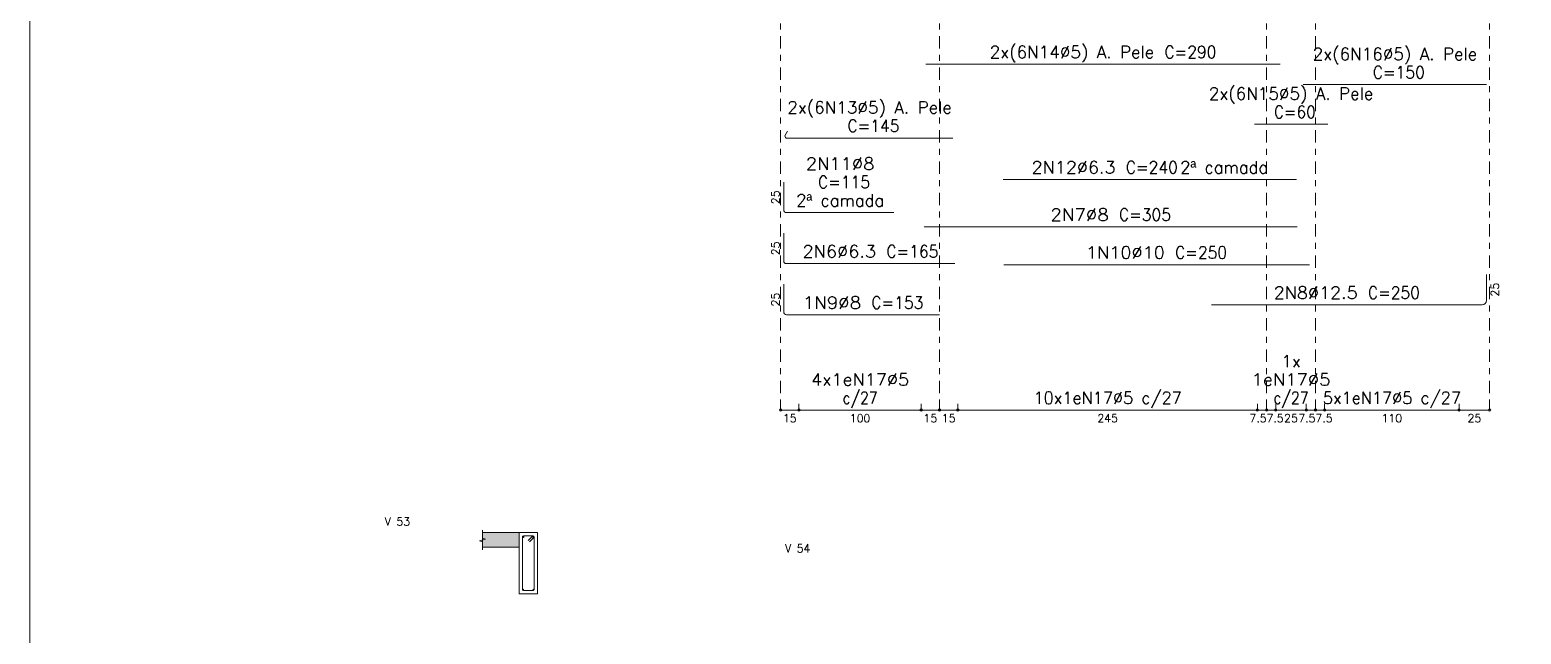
# Model space of a CAD drawing. Header units: millimetres. Extents: x 0 to 84, y 0 to 59.4.
# Drawn here: x 0 to 24.4, y 34.57 to 44.45 of the extents above; entities that cross this region are included whole.
import ezdxf
from ezdxf.enums import TextEntityAlignment as Align

# ---------------------------------------------------------------- set-up
doc = ezdxf.new("R2010")
doc.units = ezdxf.units.MM
doc.linetypes.add('CYPE_RAYAPUNTO', pattern=[0.4125, 0.2025, -0.105, 0, -0.105])
for name, color, linetype, lineweight in [('ARM_LONGITUDINAL_Ø10', 103, 'Continuous', 9), ('ARM_LONGITUDINAL_Ø12_5', 51, 'Continuous', 9), ('ARM_LONGITUDINAL_Ø5', 151, 'Continuous', 9), ('ARM_LONGITUDINAL_Ø6_3', 32, 'Continuous', 9), ('ARM_LONGITUDINAL_Ø8', 32, 'Continuous', 9), ('ARM_TRANSVERSAL_Ø5', 151, 'Continuous', 9), ('ELE_ARM_TRANS_TXT_EST', 3, 'Continuous', 9), ('ELE_COT_COT_ANCORAGENS', 3, 'Continuous', 0), ('ELE_COT_COT_EST', 3, 'Continuous', 0), ('ELE_COT_COT_LIN_APOIOS', 2, 'CYPE_RAYAPUNTO', 0), ('ELE_COT_TEXTOS_ESTRIBOS', 122, 'Continuous', 0), ('ELE_REF_NOME_PORTICO', 3, 'Continuous', 9), ('POR_ARM_LONG_ARM_TEXTOS', 3, 'Continuous', 9), ('POR_ARM_LONG_TXT_COMP', 3, 'Continuous', 9), ('POR_ARM_LONG_TXT_IND_LAYER_ARM_LONG', 3, 'Continuous', 9), ('QUAD_BORDA', 1, 'Continuous', 20), ('QUAD_LIMITES', 2, 'Continuous', 0), ('SEC_CONT_LAJES_CORTE', 8, 'Continuous', 9), ('SEC_CONT_VIG_CONCRETO_CORTE', 2, 'Continuous', 9)]:
    doc.layers.add(name, color=color, linetype=linetype, lineweight=lineweight)
doc.styles.add('CYPETXT', font='', dxfattribs={"height": 0.2})
doc.styles.get('CYPETXT').set_extended_font_data('romans')

msp = doc.modelspace()

# ---------------------------------------------------------------- hatches: boundary and pattern name
at = {"layer": 'SEC_CONT_LAJES_CORTE', "true_color": 0xdad7d3}
msp.add_hatch(color=254, dxfattribs=at).paths.add_polyline_path([(7.404, 35.987), (8.004, 35.987), (8.004, 36.227), (7.404, 36.227)], flags=0)

# ---------------------------------------------------------------- linework, layer by layer
at = {"layer": 'ARM_LONGITUDINAL_Ø10'}
msp.add_lwpolyline([(20.933, 40.608), (15.933, 40.608)], dxfattribs=at)
for centre in [(8.074, 36.157), (8.234, 36.157)]:
    msp.add_circle(centre, 0.01, dxfattribs=at)
at = {"layer": 'ARM_LONGITUDINAL_Ø12_5'}
msp.add_lwpolyline([(23.833, 40.451), (23.833, 40.026), (23.827, 39.997), (23.811, 39.973), (23.787, 39.956), (23.758, 39.951), (19.333, 39.951)], dxfattribs=at)
at = {"layer": 'ARM_LONGITUDINAL_Ø5'}
for points in [[(14.658, 43.887), (20.458, 43.887)], [(20.833, 43.555), (23.833, 43.555)], [(12.398, 42.794), (12.353, 42.716), (12.356, 42.703), (12.363, 42.69), (12.374, 42.681), (15.103, 42.681)], [(20.033, 42.908), (21.233, 42.908)]]:
    msp.add_lwpolyline(points, dxfattribs=at)
at = {"layer": 'ARM_LONGITUDINAL_Ø6_3'}
for points in [[(15.924, 42.002), (20.724, 42.002)], [(12.333, 41.126), (12.333, 40.663), (12.336, 40.649), (12.344, 40.637), (12.356, 40.628), (12.371, 40.626), (15.133, 40.626)]]:
    msp.add_lwpolyline(points, dxfattribs=at)
for centre in [(8.07, 35.293), (8.237, 35.293)]:
    msp.add_circle(centre, 0.0063, dxfattribs=at)
at = {"layer": 'ARM_LONGITUDINAL_Ø8'}
for points in [[(12.333, 41.961), (12.333, 41.509), (12.337, 41.491), (12.347, 41.475), (12.363, 41.465), (12.381, 41.461), (14.133, 41.461)], [(14.633, 41.228), (20.733, 41.228)], [(12.333, 40.289), (12.333, 39.837), (12.337, 39.819), (12.347, 39.803), (12.363, 39.793), (12.381, 39.789), (14.883, 39.789)]]:
    msp.add_lwpolyline(points, dxfattribs=at)
at = {"layer": 'ARM_TRANSVERSAL_Ø5'}
msp.add_lwpolyline([(8.173, 36.075), (8.244, 36.146), (8.246, 36.148), (8.247, 36.151), (8.248, 36.154), (8.249, 36.157), (8.248, 36.159), (8.247, 36.162), (8.246, 36.165), (8.244, 36.167), (8.242, 36.169), (8.239, 36.17), (8.236, 36.171), (8.234, 36.172), (8.074, 36.172), (8.068, 36.17), (8.063, 36.167), (8.06, 36.162), (8.059, 36.157), (8.059, 35.297), (8.06, 35.291), (8.063, 35.286), (8.068, 35.283), (8.074, 35.282), (8.234, 35.282), (8.239, 35.283), (8.244, 35.286), (8.247, 35.291), (8.249, 35.297), (8.249, 36.157), (8.248, 36.159), (8.247, 36.162), (8.246, 36.165), (8.244, 36.167), (8.242, 36.169), (8.239, 36.17), (8.236, 36.171), (8.234, 36.172), (8.231, 36.171), (8.229, 36.171), (8.227, 36.17), (8.225, 36.169), (8.223, 36.167), (8.152, 36.096)], dxfattribs=at)
at = {"layer": 'ELE_COT_COT_EST'}
for p, q in [((12.283, 38.231), (12.283, 38.331)), ((12.583, 38.231), (12.583, 38.331)), ((14.583, 38.231), (14.583, 38.331)), ((14.883, 38.231), (14.883, 38.331)), ((15.183, 38.231), (15.183, 38.331)), ((20.083, 38.231), (20.083, 38.331)), ((20.233, 38.231), (20.233, 38.331)), ((20.383, 38.231), (20.383, 38.331)), ((20.883, 38.231), (20.883, 38.331)), ((21.033, 38.231), (21.033, 38.331)), ((21.183, 38.231), (21.183, 38.331)), ((23.383, 38.231), (23.383, 38.331))]:
    msp.add_line(p, q, dxfattribs=at)
for points in [[(12.283, 38.231), (12.583, 38.231), (12.583, 38.331)], [(12.583, 38.231), (14.583, 38.231), (14.583, 38.331)], [(14.583, 38.231), (14.883, 38.231), (14.883, 38.331)], [(14.883, 38.231), (15.183, 38.231), (15.183, 38.331)], [(15.183, 38.231), (20.083, 38.231), (20.083, 38.331)], [(20.083, 38.231), (20.233, 38.231), (20.233, 38.331)], [(20.233, 38.231), (20.383, 38.231), (20.383, 38.331)], [(20.383, 38.231), (20.883, 38.231), (20.883, 38.331)], [(20.883, 38.231), (21.033, 38.231), (21.033, 38.331)], [(21.033, 38.231), (21.183, 38.231), (21.183, 38.331)], [(21.183, 38.231), (23.383, 38.231), (23.383, 38.331)], [(23.383, 38.231), (23.883, 38.231), (23.883, 38.331)]]:
    msp.add_lwpolyline(points, dxfattribs=at)
for centre in [(12.283, 38.231), (12.583, 38.231), (12.583, 38.231), (14.583, 38.231), (14.583, 38.231), (14.883, 38.231), (14.883, 38.231), (15.183, 38.231), (15.183, 38.231), (20.083, 38.231), (20.083, 38.231), (20.233, 38.231), (20.233, 38.231), (20.383, 38.231), (20.383, 38.231), (20.883, 38.231), (20.883, 38.231), (21.033, 38.231), (21.033, 38.231), (21.183, 38.231), (21.183, 38.231), (23.383, 38.231), (23.383, 38.231), (23.883, 38.231)]:
    msp.add_circle(centre, 0.02, dxfattribs=at)
at = {"layer": 'ELE_COT_COT_LIN_APOIOS'}
for p, q in [((12.283, 51.012), (12.283, 38.231)), ((14.883, 51.012), (14.883, 38.231)), ((20.233, 51.012), (20.233, 38.231)), ((21.033, 51.012), (21.033, 38.231)), ((23.883, 51.012), (23.883, 38.231))]:
    msp.add_line(p, q, dxfattribs=at)
at = {"layer": 'QUAD_BORDA'}
msp.add_lwpolyline([(0, 0), (84, 0), (84, 59.4), (0, 59.4), (0, 0)], close=True, dxfattribs=at)
at = {"layer": 'QUAD_LIMITES'}
msp.add_lwpolyline([(0, 0), (84, 0), (84, 59.4), (0, 59.4), (0, 0)], close=True, dxfattribs=at)
at = {"layer": 'SEC_CONT_LAJES_CORTE'}
for points in [[(7.404, 35.947), (7.404, 36.077), (7.354, 36.092), (7.454, 36.122), (7.404, 36.137), (7.404, 36.267)], [(7.404, 35.987), (8.004, 35.987), (8.004, 36.227), (7.404, 36.227)]]:
    msp.add_lwpolyline(points, dxfattribs=at)
at = {"layer": 'SEC_CONT_LAJES_CORTE', "color": 254, "true_color": 0xdad7d3}
msp.add_lwpolyline([(7.404, 35.987), (8.004, 35.987), (8.004, 36.227), (7.404, 36.227)], close=True, dxfattribs=at)
at = {"layer": 'SEC_CONT_VIG_CONCRETO_CORTE'}
msp.add_lwpolyline([(8.304, 36.227), (8.004, 36.227), (8.004, 35.227), (8.304, 35.227), (8.304, 36.227)], close=True, dxfattribs=at)

# ---------------------------------------------------------------- texts
at = {"layer": 'ELE_ARM_TRANS_TXT_EST', "style": 'CYPETXT'}
for s, width, p, p2 in [('1x', 0.882353, (20.476, 38.931), (20.791, 38.931)), ('4x1eN17%%c5', 0.930974, (12.781, 38.631), (14.386, 38.631)), ('1eN17%%c5', 0.943672, (19.988, 38.631), (21.278, 38.631)), ('c/27', 0.739875, (13.298, 38.331), (13.868, 38.331)), ('10x1eN17%%c5 c/27', 0.840083, (16.42, 38.331), (18.847, 38.331)), ('c/27', 0.739875, (20.348, 38.331), (20.918, 38.331)), ('5x1eN17%%c5 c/27', 0.837784, (21.154, 38.331), (23.413, 38.331))]:
    msp.add_text(s, height=0.2, dxfattribs=dict(at, width=width)).set_placement(p, p2, align=Align.FIT)
at = {"layer": 'ELE_COT_COT_ANCORAGENS', "style": 'CYPETXT', "width": 0.872274}
for p, p2 in [((12.266, 41.599), (12.266, 41.823)), ((12.266, 40.764), (12.266, 40.988)), ((24.033, 40.089), (24.033, 40.313)), ((12.266, 39.927), (12.266, 40.151))]:
    msp.add_text('25', height=0.1333, rotation=90, dxfattribs=at).set_placement(p, p2, align=Align.FIT)
at = {"layer": 'ELE_COT_TEXTOS_ESTRIBOS', "style": 'CYPETXT'}
for s, width, p, p2 in [('15', 0.872274, (12.321, 38.031), (12.545, 38.031)), ('100', 0.872274, (13.415, 38.031), (13.751, 38.031)), ('15', 0.872274, (14.621, 38.031), (14.845, 38.031)), ('15', 0.872274, (14.921, 38.031), (15.145, 38.031)), ('245', 0.872274, (17.465, 38.031), (17.801, 38.031)), ('7.5', 0.868127, (19.953, 38.031), (20.233, 38.031)), ('7.5', 0.868127, (20.233, 38.031), (20.513, 38.031)), ('25', 0.872274, (20.521, 38.031), (20.745, 38.031)), ('7.5', 0.868127, (20.753, 38.031), (21.033, 38.031)), ('7.5', 0.868127, (21.033, 38.031), (21.313, 38.031)), ('110', 0.872274, (22.115, 38.031), (22.451, 38.031)), ('25', 0.872274, (23.521, 38.031), (23.745, 38.031))]:
    msp.add_text(s, height=0.1333, dxfattribs=dict(at, width=width)).set_placement(p, p2, align=Align.FIT)
at = {"layer": 'ELE_REF_NOME_PORTICO', "style": 'CYPETXT', "width": 0.816032}
for s, p, p2 in [('V 53', (5.807, 36.341), (6.221, 36.341)), ('V 54', (12.356, 35.902), (12.77, 35.902))]:
    msp.add_text(s, height=0.1333, dxfattribs=at).set_placement(p, p2, align=Align.FIT)
at = {"layer": 'POR_ARM_LONG_ARM_TEXTOS', "style": 'CYPETXT'}
for s, width, p, p2 in [('2x(6N14%%c5) A. Pele', 0.860349, (15.704, 43.987), (18.395, 43.987)), ('2x(6N16%%c5) A. Pele', 0.860349, (20.988, 43.955), (23.679, 43.955)), ('2x(6N15%%c5) A. Pele', 0.860349, (19.288, 43.308), (21.979, 43.308)), ('2x(6N13%%c5) A. Pele', 0.860349, (12.393, 43.081), (15.084, 43.081)), ('2N11%%c8', 0.940329, (12.696, 42.161), (13.818, 42.161)), ('2N12%%c6.3', 0.925627, (16.389, 42.102), (17.763, 42.102)), ('2N7%%c8', 0.953428, (16.697, 41.328), (17.651, 41.328)), ('2N6%%c6.3', 0.933581, (12.64, 40.726), (13.846, 40.726)), ('1N10%%c10', 0.93087, (17.279, 40.708), (18.569, 40.708)), ('1N9%%c8', 0.953428, (12.646, 39.889), (13.6, 39.889)), ('2N8%%c12.5', 0.925627, (20.35, 40.051), (21.724, 40.051))]:
    msp.add_text(s, height=0.2, dxfattribs=dict(at, width=width)).set_placement(p, p2, align=Align.FIT)
at = {"layer": 'POR_ARM_LONG_TXT_COMP', "style": 'CYPETXT'}
for s, width, p, p2 in [(' C=290', 0.770929, (18.435, 43.987), (19.413, 43.987)), (' C=150', 0.770929, (21.844, 43.655), (22.822, 43.655)), (' C=60', 0.752788, (20.228, 43.008), (21.038, 43.008)), (' C=145', 0.770929, (13.249, 42.781), (14.227, 42.781)), (' C=240', 0.770929, (17.803, 42.102), (18.781, 42.102)), (' C=115', 0.770929, (12.768, 41.861), (13.746, 41.861)), (' C=305', 0.770929, (17.691, 41.328), (18.669, 41.328)), (' C=165', 0.770929, (13.886, 40.726), (14.864, 40.726)), (' C=250', 0.770929, (18.609, 40.708), (19.587, 40.708)), (' C=153', 0.770929, (13.64, 39.889), (14.618, 39.889)), (' C=250', 0.770929, (21.764, 40.051), (22.742, 40.051))]:
    msp.add_text(s, height=0.2, dxfattribs=dict(at, width=width)).set_placement(p, p2, align=Align.FIT)
at = {"layer": 'POR_ARM_LONG_TXT_IND_LAYER_ARM_LONG', "style": 'CYPETXT', "width": 0.837999}
for p, p2 in [((18.821, 42.102), (20.258, 42.102)), ((12.539, 41.561), (13.976, 41.561))]:
    msp.add_text('2ª camada', height=0.2, dxfattribs=at).set_placement(p, p2, align=Align.FIT)

doc.saveas('drawing.dxf')
